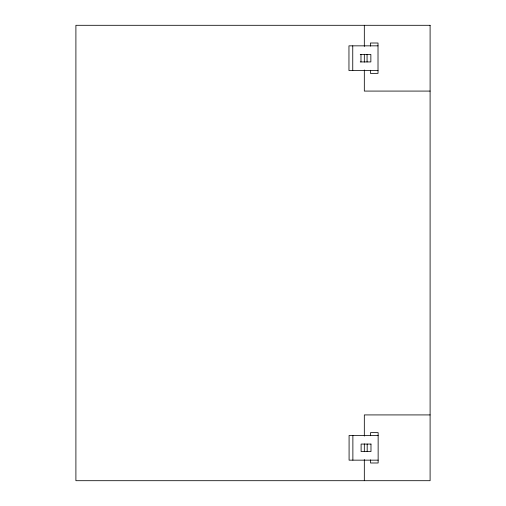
<?xml version="1.0" encoding="UTF-8"?>
<svg xmlns="http://www.w3.org/2000/svg" width="506" height="506" viewBox="0 0 506 506"><rect width="100%" height="100%" fill="white"/><g stroke="black" fill="none" stroke-linecap="round" stroke-linejoin="round"><path stroke-width="0.76" d="M378.014 45.844L348.957 45.844L348.957 70.536L378.014 70.536M360.228 54.446L370.86 54.446L370.86 61.934L360.228 61.934M430.1 91.08L364.32 91.08L364.32 69.936M430.1 414.92L364.32 414.92L364.32 436.064M378.14 435.464L349.083 435.464L349.083 460.156L378.14 460.156M370.55 435.742L370.55 432.63L378.14 432.63L378.14 462.99L370.55 462.99L370.55 459.878M370.424 46.122L370.424 43.01L378.014 43.01L378.014 73.37L370.424 73.37L370.424 70.258M367.185 444.066L367.185 451.554M367.065 54.446L367.065 61.934M364.32 25.3L364.32 46.444M364.32 54.275L364.32 62.105M364.32 443.895L364.32 451.725M364.32 459.556L364.32 480.7M360.98 54.446L360.98 61.934M352.878 435.464L352.878 460.156M352.752 45.844L352.752 70.536M430.1 25.3L75.9 25.3L75.9 480.7L430.1 480.7L430.1 25.3M370.98 444.066L361.107 444.066L361.107 451.554L370.98 451.554L370.98 444.066"/></g></svg>
